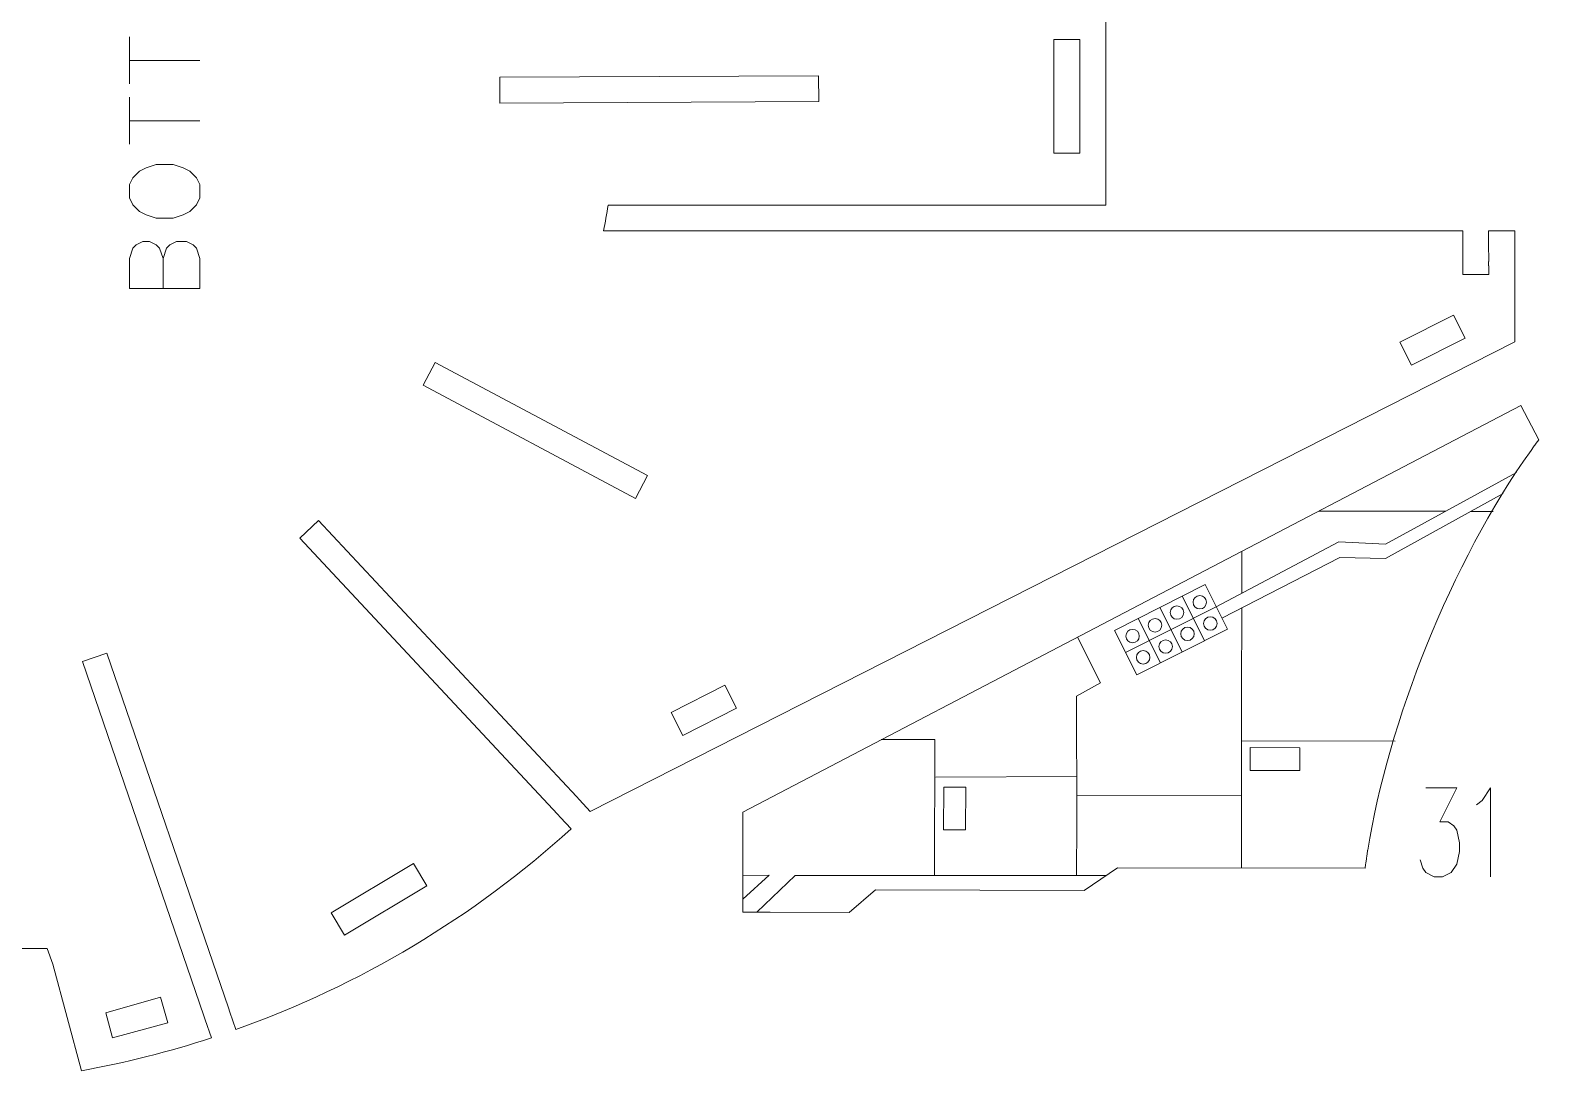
# Model space of a CAD drawing. Header units: millimetres. Extents: x -172 to 176, y -125 to 125.
# Drawn here: x -16.8 to 175.8, y -124.9 to 7.8 of the extents above; entities that cross this region are included whole.
import ezdxf

# ---------------------------------------------------------------- set-up
doc = ezdxf.new("R2010")
doc.units = ezdxf.units.MM
doc.header["$MEASUREMENT"] = 0
doc.layers.add('Layer 1', color=7, linetype='Continuous')

msp = doc.modelspace()

# ---------------------------------------------------------------- linework, layer by layer
at = {"layer": 'Layer 1', "lineweight": 9}
for points, knots in [([(117.7106, -14.4796), (117.7106, -14.4796), (120.4977, -14.4796), (120.4977, -14.4796), (120.4977, -14.4796), (120.4977, -14.4796), (120.4977, 13.3665), (120.4977, 13.3665), (120.4977, 13.3665), (120.4977, 13.3665), (117.7106, 13.3665), (117.7106, 13.3665)], [0, 0, 0, 0, 0.25, 0.25, 0.25, 0.25, 0.5, 0.5, 0.5, 0.5, 1, 1, 1, 1]), ([(117.1795, -7.8654), (117.1795, -7.8654), (113.8775, -7.8654), (113.8775, -7.8654), (113.8775, -7.8654), (113.8775, -7.8654), (113.8775, 6.6314), (113.8775, 6.6314), (113.8775, 6.6314), (113.8775, 6.6314), (117.1795, 6.6314), (117.1795, 6.6314), (117.1795, 6.6314), (117.1795, 6.6314), (117.1795, -7.8654), (117.1795, -7.8654)], [0, 0, 0, 0, 0.2, 0.2, 0.2, 0.2, 0.4, 0.4, 0.4, 0.4, 0.6, 0.6, 0.6, 0.6, 1, 1, 1, 1]), ([(43.1943, -1.4583), (43.1943, -1.4583), (43.1786, 1.8437), (43.1786, 1.8437), (43.1786, 1.8437), (43.1786, 1.8437), (83.8532, 2.0371), (83.8532, 2.0371), (83.8532, 2.0371), (83.8532, 2.0371), (83.8689, -1.2649), (83.8689, -1.2649), (83.8689, -1.2649), (83.8689, -1.2649), (43.1943, -1.4583), (43.1943, -1.4583)], [0, 0, 0, 0, 0.2, 0.2, 0.2, 0.2, 0.4, 0.4, 0.4, 0.4, 0.6, 0.6, 0.6, 0.6, 1, 1, 1, 1]), ([(77.064, -17.7604), (77.064, -17.7604), (56.4083, -17.7604), (56.4083, -17.7604), (56.4083, -17.7604), (56.6247, -16.6705), (56.8213, -15.5767), (56.9977, -14.4796), (56.9977, -14.4796), (56.9977, -14.4796), (77.064, -14.4796), (77.064, -14.4796)], [0, 0, 0, 0, 0.25, 0.25, 0.25, 0.25, 0.5, 0.5, 0.5, 0.5, 1, 1, 1, 1]), ([(53.3272, -90.3502), (53.3272, -90.3502), (54.708, -91.8289), (54.708, -91.8289), (54.708, -91.8289), (54.708, -91.8289), (172.7053, -31.9068), (172.7053, -31.9068), (172.7053, -31.9068), (172.7053, -31.9068), (172.7053, -17.7604), (172.7053, -17.7604), (172.7053, -17.7604), (172.7053, -17.7604), (169.3528, -17.7755), (169.3528, -17.7755), (169.3528, -17.7755), (169.3528, -17.7755), (169.3575, -18.8071), (169.3575, -18.8071)], [0, 0, 0, 0, 0.16666667, 0.16666667, 0.16666667, 0.16666667, 0.33333333, 0.33333333, 0.33333333, 0.33333333, 0.5, 0.5, 0.5, 0.5, 0.66666667, 0.66666667, 0.66666667, 0.66666667, 1, 1, 1, 1]), ([(166.0508, -18.8071), (166.0508, -18.8071), (166.0508, -17.7604), (166.0508, -17.7604), (166.0508, -17.7604), (166.0508, -17.7604), (117.7106, -17.7604), (117.7106, -17.7604)], [0, 0, 0, 0, 0.33333333, 0.33333333, 0.33333333, 0.33333333, 1, 1, 1, 1]), ([(169.3729, -22.2134), (169.3729, -22.2134), (169.378, -23.3461), (169.378, -23.3461), (169.378, -23.3461), (169.378, -23.3461), (166.0508, -23.3461), (166.0508, -23.3461), (166.0508, -23.3461), (166.0508, -23.3461), (166.0508, -22.2135), (166.0508, -22.2135)], [0, 0, 0, 0, 0.25, 0.25, 0.25, 0.25, 0.5, 0.5, 0.5, 0.5, 1, 1, 1, 1]), ([(166.3458, -31.4329), (166.3458, -31.4329), (159.5093, -34.9047), (159.5093, -34.9047), (159.5093, -34.9047), (159.5093, -34.9047), (158.0191, -31.9702), (158.0191, -31.9702), (158.0191, -31.9702), (158.0191, -31.9702), (164.8556, -28.4984), (164.8556, -28.4984), (164.8556, -28.4984), (164.8556, -28.4984), (166.3458, -31.4329), (166.3458, -31.4329)], [0, 0, 0, 0, 0.2, 0.2, 0.2, 0.2, 0.4, 0.4, 0.4, 0.4, 0.6, 0.6, 0.6, 0.6, 1, 1, 1, 1]), ([(33.3725, -37.4565), (33.3725, -37.4565), (34.925, -34.5422), (34.925, -34.5422), (34.925, -34.5422), (34.925, -34.5422), (62.0276, -48.9801), (62.0276, -48.9801), (62.0276, -48.9801), (62.0276, -48.9801), (60.4751, -51.8944), (60.4751, -51.8944), (60.4751, -51.8944), (60.4751, -51.8944), (33.3725, -37.4565), (33.3725, -37.4565)], [0, 0, 0, 0, 0.2, 0.2, 0.2, 0.2, 0.4, 0.4, 0.4, 0.4, 0.6, 0.6, 0.6, 0.6, 1, 1, 1, 1]), ([(175.7614, -44.3993), (175.7614, -44.3993), (173.4845, -40.0416), (173.4845, -40.0416), (173.4845, -40.0416), (173.4845, -40.0416), (74.1897, -91.9264), (74.1897, -91.9264), (74.1897, -91.9264), (74.1897, -91.9264), (74.171, -104.6864), (74.171, -104.6864), (74.171, -104.6864), (74.171, -104.6864), (75.9777, -104.6891), (75.9777, -104.6891)], [0, 0, 0, 0, 0.2, 0.2, 0.2, 0.2, 0.4, 0.4, 0.4, 0.4, 0.6, 0.6, 0.6, 0.6, 1, 1, 1, 1]), ([(50.5213, -92.1834), (50.5213, -92.1834), (17.6393, -56.9706), (17.6393, -56.9706), (17.6393, -56.9706), (17.6393, -56.9706), (20.0527, -54.717), (20.0527, -54.717), (20.0527, -54.717), (20.0527, -54.717), (52.9435, -89.9393), (52.9435, -89.9393)], [0, 0, 0, 0, 0.25, 0.25, 0.25, 0.25, 0.5, 0.5, 0.5, 0.5, 1, 1, 1, 1]), ([(5.4009, -117.8862), (5.4009, -117.8862), (-10.0774, -72.7176), (-10.0774, -72.7176), (-10.0774, -72.7176), (-10.0774, -72.7176), (-6.9538, -71.6472), (-6.9538, -71.6472), (-6.9538, -71.6472), (-6.9538, -71.6472), (8.5505, -116.8914), (8.5505, -116.8914)], [0, 0, 0, 0, 0.25, 0.25, 0.25, 0.25, 0.5, 0.5, 0.5, 0.5, 1, 1, 1, 1]), ([(66.5152, -82.1295), (66.5152, -82.1295), (65.025, -79.195), (65.025, -79.195), (65.025, -79.195), (65.025, -79.195), (71.8887, -75.7095), (71.8887, -75.7095), (71.8887, -75.7095), (71.8887, -75.7095), (73.3789, -78.6439), (73.3789, -78.6439), (73.3789, -78.6439), (73.3789, -78.6439), (66.5152, -82.1295), (66.5152, -82.1295)], [0, 0, 0, 0, 0.2, 0.2, 0.2, 0.2, 0.4, 0.4, 0.4, 0.4, 0.6, 0.6, 0.6, 0.6, 1, 1, 1, 1]), ([(8.7328, -117.4232), (8.7328, -117.4232), (9.4949, -119.6472), (9.4949, -119.6472), (9.4949, -119.6472), (25.3046, -114.0235), (39.8386, -105.3271), (52.2664, -94.0522), (52.2664, -94.0522), (52.2664, -94.0522), (50.905, -92.5943), (50.905, -92.5943)], [0, 0, 0, 0, 0.25, 0.25, 0.25, 0.25, 0.5, 0.5, 0.5, 0.5, 1, 1, 1, 1]), ([(21.6612, -104.7576), (21.6612, -104.7576), (32.1444, -98.4842), (32.1444, -98.4842), (32.1444, -98.4842), (32.1444, -98.4842), (33.84, -101.3176), (33.84, -101.3176), (33.84, -101.3176), (33.84, -101.3176), (23.3568, -107.591), (23.3568, -107.591), (23.3568, -107.591), (23.3568, -107.591), (21.6612, -104.7576), (21.6612, -104.7576)], [0, 0, 0, 0, 0.2, 0.2, 0.2, 0.2, 0.4, 0.4, 0.4, 0.4, 0.6, 0.6, 0.6, 0.6, 1, 1, 1, 1]), ([(77.6685, -104.6915), (77.6685, -104.6915), (87.7665, -104.7064), (87.7665, -104.7064), (87.7665, -104.7064), (87.7665, -104.7064), (91.1126, -101.8461), (91.1126, -101.8461), (91.1126, -101.8461), (91.1126, -101.8461), (117.7527, -101.9147), (117.7527, -101.9147), (117.7527, -101.9147), (117.7527, -101.9147), (121.9937, -99.0264), (121.9937, -99.0264), (121.9937, -99.0264), (121.9937, -99.0264), (153.5954, -99.073), (153.5954, -99.073), (153.5954, -99.073), (153.6231, -98.8577), (153.6523, -98.6412), (153.6825, -98.4238)], [0, 0, 0, 0, 0.14285714, 0.14285714, 0.14285714, 0.14285714, 0.28571429, 0.28571429, 0.28571429, 0.28571429, 0.42857143, 0.42857143, 0.42857143, 0.42857143, 0.57142857, 0.57142857, 0.57142857, 0.57142857, 0.71428571, 0.71428571, 0.71428571, 0.71428571, 1, 1, 1, 1]), ([(-31.593, -107.8729), (-31.593, -107.8729), (-31.593, -109.3246), (-31.593, -109.3246), (-31.593, -109.3246), (-31.593, -109.3246), (-27.5599, -109.3246), (-27.5599, -109.3246), (-27.5599, -109.3246), (-27.5599, -109.3246), (-14.5764, -109.3246), (-14.5764, -109.3246), (-14.5764, -109.3246), (-14.5764, -109.3246), (-13.8838, -111.3078), (-13.8838, -111.3078), (-13.8838, -111.3078), (-13.8838, -111.3078), (-10.2094, -124.9172), (-10.2094, -124.9172), (-10.2094, -124.9172), (-4.5946, -123.89), (0.9439, -122.4856), (6.3697, -120.7132), (6.3697, -120.7132), (6.3697, -120.7132), (5.5832, -118.418), (5.5832, -118.418)], [0, 0, 0, 0, 0.125, 0.125, 0.125, 0.125, 0.25, 0.25, 0.25, 0.25, 0.375, 0.375, 0.375, 0.375, 0.5, 0.5, 0.5, 0.5, 0.625, 0.625, 0.625, 0.625, 0.75, 0.75, 0.75, 0.75, 1, 1, 1, 1]), ([(-6.2514, -120.7158), (-6.2514, -120.7158), (-7.1128, -117.5251), (-7.1128, -117.5251), (-7.1128, -117.5251), (-7.1128, -117.5251), (-0.1299, -115.5022), (-0.1299, -115.5022), (-0.1299, -115.5022), (-0.1299, -115.5022), (0.8268, -118.8048), (0.8268, -118.8048), (0.8268, -118.8048), (0.8268, -118.8048), (-6.2514, -120.7158), (-6.2514, -120.7158)], [0, 0, 0, 0, 0.2, 0.2, 0.2, 0.2, 0.4, 0.4, 0.4, 0.4, 0.6, 0.6, 0.6, 0.6, 1, 1, 1, 1])]:
    msp.add_open_spline(points, degree=3, knots=knots, dxfattribs=at)
at = {"layer": 'Layer 1', "color": 5, "lineweight": 9}
for points in [[(-4.0917, 0.9893), (-4.0917, 0.9893), (-4.0917, 6.9852), (-4.0917, 6.9852)], [(-4.0917, 3.9913), (-4.0917, 3.9913), (4.8982, 3.9913), (4.8982, 3.9913)], [(-4.0917, -6.7164), (-4.0917, -6.7164), (-4.0917, -0.7204), (-4.0917, -0.7204)], [(-4.0917, -3.7144), (-4.0917, -3.7144), (4.8982, -3.7144), (4.8982, -3.7144)], [(147.7161, -53.5064), (147.7161, -53.5064), (163.8344, -53.5412), (163.8344, -53.5412)], [(167.1013, -53.5444), (167.1013, -53.5444), (169.9281, -53.5472), (169.9281, -53.5472)], [(137.8493, -64.0124), (137.8493, -64.0124), (137.8593, -58.6569), (137.8593, -58.6569)], [(130.2584, -64.3648), (130.2584, -64.3648), (133.1153, -70.0358), (133.1153, -70.0358)], [(134.6021, -65.7316), (134.6021, -65.7316), (123.0238, -71.5645), (123.0238, -71.5645)], [(124.6313, -67.1996), (124.6313, -67.1996), (127.4882, -72.8706), (127.4882, -72.8706)], [(127.3845, -65.8126), (127.3845, -65.8126), (130.2413, -71.4836), (130.2413, -71.4836)], [(137.8309, -82.8301), (137.8309, -82.8301), (157.4106, -82.8492), (157.4106, -82.8492)], [(116.8116, -87.3685), (116.8116, -87.3685), (98.8003, -87.4469), (98.8003, -87.4469)], [(137.824, -89.8416), (137.824, -89.8416), (116.8183, -89.7908), (116.8183, -89.7908)], [(116.8277, -93.2107), (116.8277, -93.2107), (116.7839, -100.0106), (116.7839, -100.0106)], [(77.5287, -99.9774), (77.5287, -99.9774), (74.1527, -99.9794), (74.1527, -99.9794)], [(77.5287, -99.9774), (77.5287, -99.9774), (74.1734, -103.0321), (74.1734, -103.0321)], [(80.8434, -99.9806), (80.8434, -99.9806), (75.9777, -104.689), (75.9777, -104.689)], [(120.5439, -100.0138), (120.5439, -100.0138), (80.8434, -99.9806), (80.8434, -99.9806)]]:
    msp.add_open_spline(points, degree=3, dxfattribs=at)
for points, knots in [([(-4.0917, -13.5632), (-4.0917, -13.5632), (-3.6583, -14.422), (-3.6583, -14.422), (-3.6583, -14.422), (-3.6583, -14.422), (-2.8074, -15.2728), (-2.8074, -15.2728), (-2.8074, -15.2728), (-2.8074, -15.2728), (-1.9486, -15.7063), (-1.9486, -15.7063), (-1.9486, -15.7063), (-1.9486, -15.7063), (-0.6643, -16.1316), (-0.6643, -16.1316), (-0.6643, -16.1316), (-0.6643, -16.1316), (1.4788, -16.1316), (1.4788, -16.1316), (1.4788, -16.1316), (1.4788, -16.1316), (2.7631, -15.7063), (2.7631, -15.7063), (2.7631, -15.7063), (2.7631, -15.7063), (3.6139, -15.2728), (3.6139, -15.2728), (3.6139, -15.2728), (3.6139, -15.2728), (4.4728, -14.422), (4.4728, -14.422), (4.4728, -14.422), (4.4728, -14.422), (4.8982, -13.5632), (4.8982, -13.5632), (4.8982, -13.5632), (4.8982, -13.5632), (4.8982, -11.8534), (4.8982, -11.8534), (4.8982, -11.8534), (4.8982, -11.8534), (4.4728, -10.9946), (4.4728, -10.9946), (4.4728, -10.9946), (4.4728, -10.9946), (3.6139, -10.1357), (3.6139, -10.1357), (3.6139, -10.1357), (3.6139, -10.1357), (2.7631, -9.7103), (2.7631, -9.7103), (2.7631, -9.7103), (2.7631, -9.7103), (1.4788, -9.2849), (1.4788, -9.2849), (1.4788, -9.2849), (1.4788, -9.2849), (-0.6643, -9.2849), (-0.6643, -9.2849), (-0.6643, -9.2849), (-0.6643, -9.2849), (-1.9486, -9.7103), (-1.9486, -9.7103), (-1.9486, -9.7103), (-1.9486, -9.7103), (-2.8074, -10.1357), (-2.8074, -10.1357), (-2.8074, -10.1357), (-2.8074, -10.1357), (-3.6583, -10.9946), (-3.6583, -10.9946), (-3.6583, -10.9946), (-3.6583, -10.9946), (-4.0917, -11.8534), (-4.0917, -11.8534), (-4.0917, -11.8534), (-4.0917, -11.8534), (-4.0917, -13.5632), (-4.0917, -13.5632)], [0, 0, 0, 0, 0.04761905, 0.04761905, 0.04761905, 0.04761905, 0.0952381, 0.0952381, 0.0952381, 0.0952381, 0.14285714, 0.14285714, 0.14285714, 0.14285714, 0.19047619, 0.19047619, 0.19047619, 0.19047619, 0.23809524, 0.23809524, 0.23809524, 0.23809524, 0.28571429, 0.28571429, 0.28571429, 0.28571429, 0.33333333, 0.33333333, 0.33333333, 0.33333333, 0.38095238, 0.38095238, 0.38095238, 0.38095238, 0.42857143, 0.42857143, 0.42857143, 0.42857143, 0.47619048, 0.47619048, 0.47619048, 0.47619048, 0.52380952, 0.52380952, 0.52380952, 0.52380952, 0.57142857, 0.57142857, 0.57142857, 0.57142857, 0.61904762, 0.61904762, 0.61904762, 0.61904762, 0.66666667, 0.66666667, 0.66666667, 0.66666667, 0.71428571, 0.71428571, 0.71428571, 0.71428571, 0.76190476, 0.76190476, 0.76190476, 0.76190476, 0.80952381, 0.80952381, 0.80952381, 0.80952381, 0.85714286, 0.85714286, 0.85714286, 0.85714286, 0.9047619, 0.9047619, 0.9047619, 0.9047619, 1, 1, 1, 1]), ([(4.8982, -25.1216), (4.8982, -25.1216), (-4.0917, -25.1216), (-4.0917, -25.1216), (-4.0917, -25.1216), (-4.0917, -25.1216), (-4.0917, -21.2688), (-4.0917, -21.2688), (-4.0917, -21.2688), (-4.0917, -21.2688), (-3.6583, -19.9845), (-3.6583, -19.9845), (-3.6583, -19.9845), (-3.6583, -19.9845), (-3.2329, -19.5591), (-3.2329, -19.5591), (-3.2329, -19.5591), (-3.2329, -19.5591), (-2.374, -19.1256), (-2.374, -19.1256), (-2.374, -19.1256), (-2.374, -19.1256), (-1.5232, -19.1256), (-1.5232, -19.1256), (-1.5232, -19.1256), (-1.5232, -19.1256), (-0.6643, -19.5591), (-0.6643, -19.5591), (-0.6643, -19.5591), (-0.6643, -19.5591), (-0.2389, -19.9845), (-0.2389, -19.9845), (-0.2389, -19.9845), (-0.2389, -19.9845), (0.1946, -21.2688), (0.1946, -21.2688)], [0, 0, 0, 0, 0.1, 0.1, 0.1, 0.1, 0.2, 0.2, 0.2, 0.2, 0.3, 0.3, 0.3, 0.3, 0.4, 0.4, 0.4, 0.4, 0.5, 0.5, 0.5, 0.5, 0.6, 0.6, 0.6, 0.6, 0.7, 0.7, 0.7, 0.7, 0.8, 0.8, 0.8, 0.8, 1, 1, 1, 1]), ([(0.1946, -25.1216), (0.1946, -25.1216), (0.1946, -21.2688), (0.1946, -21.2688), (0.1946, -21.2688), (0.1946, -21.2688), (0.6199, -19.9845), (0.6199, -19.9845), (0.6199, -19.9845), (0.6199, -19.9845), (1.0454, -19.5591), (1.0454, -19.5591), (1.0454, -19.5591), (1.0454, -19.5591), (1.9042, -19.1256), (1.9042, -19.1256), (1.9042, -19.1256), (1.9042, -19.1256), (3.1885, -19.1256), (3.1885, -19.1256), (3.1885, -19.1256), (3.1885, -19.1256), (4.0474, -19.5591), (4.0474, -19.5591), (4.0474, -19.5591), (4.0474, -19.5591), (4.4728, -19.9845), (4.4728, -19.9845), (4.4728, -19.9845), (4.4728, -19.9845), (4.8982, -21.2688), (4.8982, -21.2688), (4.8982, -21.2688), (4.8982, -21.2688), (4.8982, -25.1216), (4.8982, -25.1216)], [0, 0, 0, 0, 0.1, 0.1, 0.1, 0.1, 0.2, 0.2, 0.2, 0.2, 0.3, 0.3, 0.3, 0.3, 0.4, 0.4, 0.4, 0.4, 0.5, 0.5, 0.5, 0.5, 0.6, 0.6, 0.6, 0.6, 0.7, 0.7, 0.7, 0.7, 0.8, 0.8, 0.8, 0.8, 1, 1, 1, 1]), ([(132.4945, -64.2781), (132.0196, -64.2776), (131.6342, -64.6622), (131.6338, -65.1371), (131.6338, -65.1371), (131.6333, -65.612), (132.0179, -65.9974), (132.4928, -65.9979), (132.4928, -65.9979), (132.9677, -65.9983), (133.3531, -65.6137), (133.3535, -65.1388), (133.3535, -65.1388), (133.354, -64.6639), (132.9694, -64.2785), (132.4945, -64.2781)], [0, 0, 0, 0, 0.2, 0.2, 0.2, 0.2, 0.4, 0.4, 0.4, 0.4, 0.6, 0.6, 0.6, 0.6, 1, 1, 1, 1]), ([(126.7875, -67.2189), (126.3126, -67.2184), (125.9272, -67.603), (125.9268, -68.0779), (125.9268, -68.0779), (125.9263, -68.5528), (126.3109, -68.9382), (126.7858, -68.9387), (126.7858, -68.9387), (127.2607, -68.9392), (127.6461, -68.5545), (127.6466, -68.0796), (127.6466, -68.0796), (127.647, -67.6047), (127.2624, -67.2194), (126.7875, -67.2189)], [0, 0, 0, 0, 0.2, 0.2, 0.2, 0.2, 0.4, 0.4, 0.4, 0.4, 0.6, 0.6, 0.6, 0.6, 1, 1, 1, 1]), ([(129.5812, -65.5968), (129.1063, -65.5964), (128.7209, -65.981), (128.7205, -66.4559), (128.7205, -66.4559), (128.72, -66.9308), (129.1046, -67.3162), (129.5795, -67.3166), (129.5795, -67.3166), (130.0544, -67.3171), (130.4398, -66.9325), (130.4403, -66.4576), (130.4403, -66.4576), (130.4407, -65.9827), (130.0561, -65.5973), (129.5812, -65.5968)], [0, 0, 0, 0, 0.2, 0.2, 0.2, 0.2, 0.4, 0.4, 0.4, 0.4, 0.6, 0.6, 0.6, 0.6, 1, 1, 1, 1]), ([(133.8479, -66.9914), (133.373, -66.9909), (132.9877, -67.3756), (132.9872, -67.8505), (132.9872, -67.8505), (132.9867, -68.3254), (133.3714, -68.7107), (133.8463, -68.7112), (133.8463, -68.7112), (134.3212, -68.7117), (134.7065, -68.327), (134.707, -67.8521), (134.707, -67.8521), (134.7075, -67.3772), (134.3228, -66.9919), (133.8479, -66.9914)], [0, 0, 0, 0, 0.2, 0.2, 0.2, 0.2, 0.4, 0.4, 0.4, 0.4, 0.6, 0.6, 0.6, 0.6, 1, 1, 1, 1]), ([(137.815, -99.0498), (137.815, -99.0498), (137.8369, -76.612), (137.8369, -76.612), (137.8369, -76.612), (137.8369, -76.612), (137.8474, -65.88), (137.8474, -65.88)], [0, 0, 0, 0, 0.33333333, 0.33333333, 0.33333333, 0.33333333, 1, 1, 1, 1]), ([(123.9208, -68.5956), (123.4459, -68.5951), (123.0605, -68.9797), (123.06, -69.4546), (123.06, -69.4546), (123.0596, -69.9295), (123.4442, -70.3149), (123.9191, -70.3154), (123.9191, -70.3154), (124.394, -70.3159), (124.7794, -69.9312), (124.7798, -69.4563), (124.7798, -69.4563), (124.7803, -68.9814), (124.3957, -68.5961), (123.9208, -68.5956)], [0, 0, 0, 0, 0.2, 0.2, 0.2, 0.2, 0.4, 0.4, 0.4, 0.4, 0.6, 0.6, 0.6, 0.6, 1, 1, 1, 1]), ([(130.9346, -68.3101), (130.4597, -68.3097), (130.0744, -68.6943), (130.0739, -69.1692), (130.0739, -69.1692), (130.0734, -69.6441), (130.4581, -70.0295), (130.933, -70.0299), (130.933, -70.0299), (131.4079, -70.0304), (131.7932, -69.6458), (131.7937, -69.1709), (131.7937, -69.1709), (131.7942, -68.696), (131.4095, -68.3106), (130.9346, -68.3101)], [0, 0, 0, 0, 0.2, 0.2, 0.2, 0.2, 0.4, 0.4, 0.4, 0.4, 0.6, 0.6, 0.6, 0.6, 1, 1, 1, 1]), ([(116.8277, -93.2107), (116.8277, -93.2107), (116.7835, -77.1209), (116.7835, -77.1209), (116.7835, -77.1209), (116.7835, -77.1209), (119.8465, -75.4042), (119.8465, -75.4042), (119.8465, -75.4042), (119.8465, -75.4042), (116.8869, -69.6157), (116.8869, -69.6157)], [0, 0, 0, 0, 0.25, 0.25, 0.25, 0.25, 0.5, 0.5, 0.5, 0.5, 1, 1, 1, 1]), ([(128.141, -69.9322), (127.6661, -69.9318), (127.2807, -70.3164), (127.2802, -70.7913), (127.2802, -70.7913), (127.2798, -71.2662), (127.6644, -71.6516), (128.1393, -71.652), (128.1393, -71.652), (128.6142, -71.6525), (128.9996, -71.2679), (129, -70.793), (129, -70.793), (129.0005, -70.3181), (128.6159, -69.9327), (128.141, -69.9322)], [0, 0, 0, 0, 0.2, 0.2, 0.2, 0.2, 0.4, 0.4, 0.4, 0.4, 0.6, 0.6, 0.6, 0.6, 1, 1, 1, 1]), ([(125.2742, -71.3089), (124.7993, -71.3084), (124.4139, -71.6931), (124.4135, -72.168), (124.4135, -72.168), (124.413, -72.6429), (124.7976, -73.0282), (125.2725, -73.0287), (125.2725, -73.0287), (125.7474, -73.0292), (126.1328, -72.6446), (126.1333, -72.1697), (126.1333, -72.1697), (126.1337, -71.6948), (125.7491, -71.3094), (125.2742, -71.3089)], [0, 0, 0, 0, 0.2, 0.2, 0.2, 0.2, 0.4, 0.4, 0.4, 0.4, 0.6, 0.6, 0.6, 0.6, 1, 1, 1, 1]), ([(91.8436, -82.6289), (91.8436, -82.6289), (98.6727, -82.6356), (98.6727, -82.6356), (98.6727, -82.6356), (98.6727, -82.6356), (98.6558, -99.9955), (98.6558, -99.9955)], [0, 0, 0, 0, 0.33333333, 0.33333333, 0.33333333, 0.33333333, 1, 1, 1, 1]), ([(138.9211, -83.6916), (138.9211, -83.6916), (145.2711, -83.6978), (145.2711, -83.6978), (145.2711, -83.6978), (145.2711, -83.6978), (145.2683, -86.6082), (145.2683, -86.6082), (145.2683, -86.6082), (145.2683, -86.6082), (138.9183, -86.602), (138.9183, -86.602), (138.9183, -86.602), (138.9183, -86.602), (138.9211, -83.6916), (138.9211, -83.6916)], [0, 0, 0, 0, 0.2, 0.2, 0.2, 0.2, 0.4, 0.4, 0.4, 0.4, 0.6, 0.6, 0.6, 0.6, 1, 1, 1, 1])]:
    msp.add_open_spline(points, degree=3, knots=knots, dxfattribs=at)
at = {"layer": 'Layer 1', "color": 1, "lineweight": 9}
for points in [[(77.064, -14.4796), (77.064, -14.4796), (77.6262, -14.4798), (77.6262, -14.4798)], [(117.1484, -14.4796), (117.1484, -14.4796), (117.7106, -14.4798), (117.7106, -14.4798)], [(77.064, -17.7604), (77.064, -17.7604), (77.6262, -17.7606), (77.6262, -17.7606)], [(117.1484, -17.7604), (117.1484, -17.7604), (117.7106, -17.7606), (117.7106, -17.7606)], [(166.052, -19.3693), (166.052, -19.3693), (166.0496, -18.8071), (166.0496, -18.8071)], [(169.3599, -19.3693), (169.3599, -19.3693), (169.3575, -18.8071), (169.3575, -18.8071)], [(166.052, -22.2135), (166.052, -22.2135), (166.0496, -21.6513), (166.0496, -21.6513)], [(169.3599, -22.2135), (169.3599, -22.2135), (169.3575, -21.6513), (169.3575, -21.6513)], [(174.7639, -45.7645), (174.7639, -45.7645), (175.0956, -45.3106), (175.0956, -45.3106)], [(175.4297, -44.8532), (175.4297, -44.8532), (175.7614, -44.3993), (175.7614, -44.3993)], [(53.3272, -90.3502), (53.3272, -90.3502), (52.9434, -89.9394), (52.9434, -89.9394)], [(50.905, -92.5943), (50.905, -92.5943), (50.5212, -92.1835), (50.5212, -92.1835)], [(153.6819, -98.4237), (153.6819, -98.4237), (153.7604, -97.867), (153.7604, -97.867)], [(153.8395, -97.3062), (153.8395, -97.3062), (153.9179, -96.7495), (153.9179, -96.7495)], [(75.9777, -104.689), (75.9777, -104.689), (76.5399, -104.689), (76.5399, -104.689)], [(77.1063, -104.689), (77.1063, -104.689), (77.6685, -104.689), (77.6685, -104.689)], [(8.7328, -117.4232), (8.7328, -117.4232), (8.5504, -116.8914), (8.5504, -116.8914)], [(5.5832, -118.418), (5.5832, -118.418), (5.4008, -117.8862), (5.4008, -117.8862)]]:
    msp.add_open_spline(points, degree=3, dxfattribs=at)
at = {"layer": 'Layer 1', "lineweight": 9}
for points in [[(77.6262, -14.4796), (77.6262, -14.4796), (117.1484, -14.4796), (117.1484, -14.4796)], [(117.1484, -17.7604), (117.1484, -17.7604), (77.6262, -17.7604), (77.6262, -17.7604)], [(166.0508, -21.6513), (166.0508, -21.6513), (166.0508, -19.3693), (166.0508, -19.3693)], [(169.36, -19.3693), (169.36, -19.3693), (169.3703, -21.6512), (169.3703, -21.6512)], [(153.9304, -96.7512), (156.4877, -80.6587), (164.5509, -60.0424), (174.7638, -45.7644)], [(175.0932, -45.3088), (175.2043, -45.1556), (175.3157, -45.0035), (175.4273, -44.8515)], [(153.7615, -97.8672), (153.7885, -97.6809), (153.8159, -97.4942), (153.8443, -97.3068)], [(76.5399, -104.6899), (76.5399, -104.6899), (77.1063, -104.6907), (77.1063, -104.6907)]]:
    msp.add_open_spline(points, degree=3, dxfattribs=at)
at = {"layer": 'Layer 1', "color": 1, "lineweight": 9}
for points, knots in [([(134.6021, -65.7316), (134.6021, -65.7316), (150.2576, -57.4427), (150.2576, -57.4427), (150.2576, -57.4427), (150.2576, -57.4427), (156.2105, -57.7131), (156.2105, -57.7131), (156.2105, -57.7131), (156.2105, -57.7131), (172.9181, -48.5705), (172.9181, -48.5705)], [0, 0, 0, 0, 0.25, 0.25, 0.25, 0.25, 0.5, 0.5, 0.5, 0.5, 1, 1, 1, 1]), ([(171.1961, -51.281), (171.1961, -51.281), (156.2087, -59.5651), (156.2087, -59.5651), (156.2087, -59.5651), (156.2087, -59.5651), (150.3558, -59.4447), (150.3558, -59.4447), (150.3558, -59.4447), (150.3558, -59.4447), (135.3295, -67.1754), (135.3295, -67.1754)], [0, 0, 0, 0, 0.25, 0.25, 0.25, 0.25, 0.5, 0.5, 0.5, 0.5, 1, 1, 1, 1]), ([(133.1736, -62.8961), (133.1736, -62.8961), (121.5953, -68.729), (121.5953, -68.729), (121.5953, -68.729), (121.5953, -68.729), (124.4522, -74.4), (124.4522, -74.4), (124.4522, -74.4), (124.4522, -74.4), (136.0306, -68.5671), (136.0306, -68.5671), (136.0306, -68.5671), (136.0306, -68.5671), (133.1736, -62.8961), (133.1736, -62.8961)], [0, 0, 0, 0, 0.2, 0.2, 0.2, 0.2, 0.4, 0.4, 0.4, 0.4, 0.6, 0.6, 0.6, 0.6, 1, 1, 1, 1]), ([(99.8151, -88.7179), (99.8151, -88.7179), (102.6259, -88.7207), (102.6259, -88.7207), (102.6259, -88.7207), (102.6259, -88.7207), (102.6205, -94.1865), (102.6205, -94.1865), (102.6205, -94.1865), (102.6205, -94.1865), (99.8097, -94.1837), (99.8097, -94.1837), (99.8097, -94.1837), (99.8097, -94.1837), (99.8151, -88.7179), (99.8151, -88.7179)], [0, 0, 0, 0, 0.2, 0.2, 0.2, 0.2, 0.4, 0.4, 0.4, 0.4, 0.6, 0.6, 0.6, 0.6, 1, 1, 1, 1]), ([(161.3345, -88.8274), (161.3345, -88.8274), (165.2883, -88.8274), (165.2883, -88.8274), (165.2883, -88.8274), (165.2883, -88.8274), (163.1336, -93.1489), (163.1336, -93.1489), (163.1336, -93.1489), (163.1336, -93.1489), (164.2109, -93.1489), (164.2109, -93.1489), (164.2109, -93.1489), (164.2109, -93.1489), (164.9327, -93.683), (164.9327, -93.683), (164.9327, -93.683), (164.9327, -93.683), (165.2883, -94.2171), (165.2883, -94.2171), (165.2883, -94.2171), (165.2883, -94.2171), (165.6438, -95.8357), (165.6438, -95.8357), (165.6438, -95.8357), (165.6438, -95.8357), (165.6438, -96.9201), (165.6438, -96.9201), (165.6438, -96.9201), (165.6438, -96.9201), (165.2883, -98.5386), (165.2883, -98.5386), (165.2883, -98.5386), (165.2883, -98.5386), (164.5665, -99.6231), (164.5665, -99.6231), (164.5665, -99.6231), (164.5665, -99.6231), (163.4891, -100.1572), (163.4891, -100.1572), (163.4891, -100.1572), (163.4891, -100.1572), (162.4118, -100.1572), (162.4118, -100.1572), (162.4118, -100.1572), (162.4118, -100.1572), (161.3345, -99.6231), (161.3345, -99.6231), (161.3345, -99.6231), (161.3345, -99.6231), (160.979, -99.0728), (160.979, -99.0728), (160.979, -99.0728), (160.979, -99.0728), (160.6235, -98.0045), (160.6235, -98.0045)], [0, 0, 0, 0, 0.06666667, 0.06666667, 0.06666667, 0.06666667, 0.13333333, 0.13333333, 0.13333333, 0.13333333, 0.2, 0.2, 0.2, 0.2, 0.26666667, 0.26666667, 0.26666667, 0.26666667, 0.33333333, 0.33333333, 0.33333333, 0.33333333, 0.4, 0.4, 0.4, 0.4, 0.46666667, 0.46666667, 0.46666667, 0.46666667, 0.53333333, 0.53333333, 0.53333333, 0.53333333, 0.6, 0.6, 0.6, 0.6, 0.66666667, 0.66666667, 0.66666667, 0.66666667, 0.73333333, 0.73333333, 0.73333333, 0.73333333, 0.8, 0.8, 0.8, 0.8, 0.86666667, 0.86666667, 0.86666667, 0.86666667, 1, 1, 1, 1]), ([(167.7984, -90.9801), (167.7984, -90.9801), (168.5202, -90.446), (168.5202, -90.446), (168.5202, -90.446), (168.5202, -90.446), (169.5976, -88.8274), (169.5976, -88.8274), (169.5976, -88.8274), (169.5976, -88.8274), (169.5976, -100.1572), (169.5976, -100.1572)], [0, 0, 0, 0, 0.25, 0.25, 0.25, 0.25, 0.5, 0.5, 0.5, 0.5, 1, 1, 1, 1])]:
    msp.add_open_spline(points, degree=3, knots=knots, dxfattribs=at)

doc.saveas('drawing.dxf')
